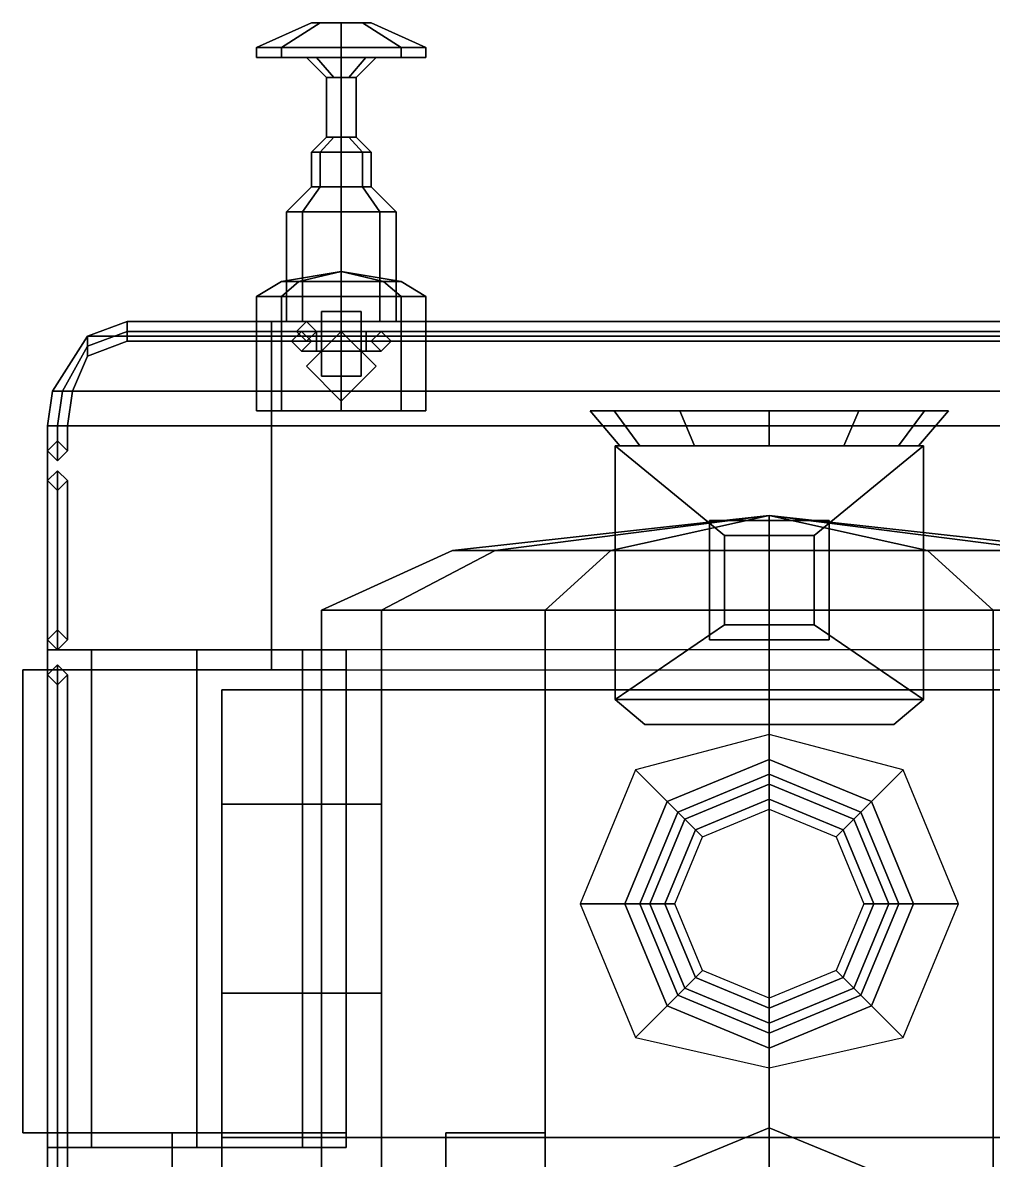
# Model space of a CAD drawing. Extents: x -1.5 to 1.5, y -6.1 to 5.9.
# Drawn here: x -1.5 to 0.45, y 3.595 to 5.88 of the extents above; entities that cross this region are included whole.
import ezdxf

# ---------------------------------------------------------------- set-up
doc = ezdxf.new("R2010")
doc.units = 0
doc.layers.get('0').update_dxf_attribs({"linetype": 'CONTINUOUS'})
doc.layers.add('BARS', color=3, linetype='CONTINUOUS')

msp = doc.modelspace()

# ---------------------------------------------------------------- linework, layer by layer
for points in [[(-0.9802, 5.83, 0.8998), (-1.03, 5.83, 1.02), (-0.92, 5.88, 1.02), (-0.9024, 5.88, 0.9776)], [(-1.03, 5.83, 1.02), (-0.9802, 5.83, 1.1402), (-0.9024, 5.88, 1.0624), (-0.92, 5.88, 1.02)], [(-0.86, 5.83, 0.85), (-0.9802, 5.83, 0.8998), (-0.9024, 5.88, 0.9776), (-0.86, 5.88, 0.96)], [(-0.9802, 5.83, 1.1402), (-0.86, 5.83, 1.19), (-0.86, 5.88, 1.08), (-0.9024, 5.88, 1.0624)], [(-0.86, 5.88, 0.96), (-0.9024, 5.88, 0.9776), (-0.92, 5.88, 1.02), (-0.8176, 5.88, 0.9776)], [(-0.8176, 5.88, 0.9776), (-0.92, 5.88, 1.02), (-0.9024, 5.88, 1.0624), (-0.8, 5.88, 1.02)], [(-0.8, 5.88, 1.02), (-0.9024, 5.88, 1.0624), (-0.86, 5.88, 1.08), (-0.8176, 5.88, 1.0624)], [(-0.7398, 5.83, 0.8998), (-0.86, 5.83, 0.85), (-0.86, 5.88, 0.96), (-0.8176, 5.88, 0.9776)], [(-0.86, 5.83, 1.19), (-0.7398, 5.83, 1.1402), (-0.8176, 5.88, 1.0624), (-0.86, 5.88, 1.08)], [(-0.69, 5.83, 1.02), (-0.7398, 5.83, 0.8998), (-0.8176, 5.88, 0.9776), (-0.8, 5.88, 1.02)], [(-0.7398, 5.83, 1.1402), (-0.69, 5.83, 1.02), (-0.8, 5.88, 1.02), (-0.8176, 5.88, 1.0624)], [(-1.03, 5.83, 1.02), (-0.9802, 5.83, 0.8998), (-0.9802, 5.81, 0.8998), (-1.03, 5.81, 1.02)], [(-0.9802, 5.83, 1.1402), (-1.03, 5.83, 1.02), (-1.03, 5.81, 1.02), (-0.9802, 5.81, 1.1402)], [(-0.9802, 5.83, 0.8998), (-0.86, 5.83, 0.85), (-0.86, 5.81, 0.85), (-0.9802, 5.81, 0.8998)], [(-0.86, 5.83, 1.19), (-0.9802, 5.83, 1.1402), (-0.9802, 5.81, 1.1402), (-0.86, 5.81, 1.19)], [(-0.86, 5.83, 0.85), (-0.7398, 5.83, 0.8998), (-0.7398, 5.81, 0.8998), (-0.86, 5.81, 0.85)], [(-0.7398, 5.83, 1.1402), (-0.86, 5.83, 1.19), (-0.86, 5.81, 1.19), (-0.7398, 5.81, 1.1402)], [(-0.7398, 5.83, 0.8998), (-0.69, 5.83, 1.02), (-0.69, 5.81, 1.02), (-0.7398, 5.81, 0.8998)], [(-0.69, 5.83, 1.02), (-0.7398, 5.83, 1.1402), (-0.7398, 5.81, 1.1402), (-0.69, 5.81, 1.02)], [(-0.9802, 5.81, 0.8998), (-0.69, 5.81, 1.02), (-0.7398, 5.81, 1.1402), (-1.03, 5.81, 1.02)], [(-1.03, 5.81, 1.02), (-0.7398, 5.81, 1.1402), (-0.86, 5.81, 1.19), (-0.9802, 5.81, 1.1402)], [(-0.86, 5.81, 0.85), (-0.7398, 5.81, 0.8998), (-0.69, 5.81, 1.02), (-0.9802, 5.81, 0.8998)], [(-0.875, 5.77, 1.005), (-0.89, 5.77, 1.02), (-0.93, 5.81, 1.02), (-0.9095, 5.81, 0.9705)], [(-0.89, 5.77, 1.02), (-0.875, 5.77, 1.035), (-0.9095, 5.81, 1.0695), (-0.93, 5.81, 1.02)], [(-0.86, 5.77, 0.99), (-0.875, 5.77, 1.005), (-0.9095, 5.81, 0.9705), (-0.86, 5.81, 0.95)], [(-0.875, 5.77, 1.035), (-0.86, 5.77, 1.05), (-0.86, 5.81, 1.09), (-0.9095, 5.81, 1.0695)], [(-0.845, 5.77, 1.005), (-0.86, 5.77, 0.99), (-0.86, 5.81, 0.95), (-0.8105, 5.81, 0.9705)], [(-0.86, 5.77, 1.05), (-0.845, 5.77, 1.035), (-0.8105, 5.81, 1.0695), (-0.86, 5.81, 1.09)], [(-0.83, 5.77, 1.02), (-0.845, 5.77, 1.005), (-0.8105, 5.81, 0.9705), (-0.79, 5.81, 1.02)], [(-0.845, 5.77, 1.035), (-0.83, 5.77, 1.02), (-0.79, 5.81, 1.02), (-0.8105, 5.81, 1.0695)], [(-0.86, 5.77, 1.05), (-0.89, 5.77, 1.02), (-0.89, 5.65, 1.02), (-0.86, 5.65, 1.05)], [(-0.89, 5.77, 1.02), (-0.86, 5.77, 0.99), (-0.86, 5.65, 0.99), (-0.89, 5.65, 1.02)], [(-0.83, 5.77, 1.02), (-0.86, 5.77, 1.05), (-0.86, 5.65, 1.05), (-0.83, 5.65, 1.02)], [(-0.86, 5.77, 0.99), (-0.83, 5.77, 1.02), (-0.83, 5.65, 1.02), (-0.86, 5.65, 0.99)], [(-0.89, 5.65, 1.02), (-0.875, 5.65, 1.005), (-0.9024, 5.62, 0.9776), (-0.92, 5.62, 1.02)], [(-0.875, 5.65, 1.035), (-0.89, 5.65, 1.02), (-0.92, 5.62, 1.02), (-0.9024, 5.62, 1.0624)], [(-0.875, 5.65, 1.005), (-0.86, 5.65, 0.99), (-0.86, 5.62, 0.96), (-0.9024, 5.62, 0.9776)], [(-0.86, 5.65, 1.05), (-0.875, 5.65, 1.035), (-0.9024, 5.62, 1.0624), (-0.86, 5.62, 1.08)], [(-0.86, 5.65, 0.99), (-0.845, 5.65, 1.005), (-0.8176, 5.62, 0.9776), (-0.86, 5.62, 0.96)], [(-0.845, 5.65, 1.035), (-0.86, 5.65, 1.05), (-0.86, 5.62, 1.08), (-0.8176, 5.62, 1.0624)], [(-0.845, 5.65, 1.005), (-0.83, 5.65, 1.02), (-0.8, 5.62, 1.02), (-0.8176, 5.62, 0.9776)], [(-0.83, 5.65, 1.02), (-0.845, 5.65, 1.035), (-0.8176, 5.62, 1.0624), (-0.8, 5.62, 1.02)], [(-0.92, 5.62, 1.02), (-0.9024, 5.62, 0.9776), (-0.9024, 5.55, 0.9776), (-0.92, 5.55, 1.02)], [(-0.9024, 5.62, 1.0624), (-0.92, 5.62, 1.02), (-0.92, 5.55, 1.02), (-0.9024, 5.55, 1.0624)], [(-0.9024, 5.62, 0.9776), (-0.86, 5.62, 0.96), (-0.86, 5.55, 0.96), (-0.9024, 5.55, 0.9776)], [(-0.86, 5.62, 1.08), (-0.9024, 5.62, 1.0624), (-0.9024, 5.55, 1.0624), (-0.86, 5.55, 1.08)], [(-0.86, 5.62, 0.96), (-0.8176, 5.62, 0.9776), (-0.8176, 5.55, 0.9776), (-0.86, 5.55, 0.96)], [(-0.8176, 5.62, 1.0624), (-0.86, 5.62, 1.08), (-0.86, 5.55, 1.08), (-0.8176, 5.55, 1.0624)], [(-0.8176, 5.62, 0.9776), (-0.8, 5.62, 1.02), (-0.8, 5.55, 1.02), (-0.8176, 5.55, 0.9776)], [(-0.8, 5.62, 1.02), (-0.8176, 5.62, 1.0624), (-0.8176, 5.55, 1.0624), (-0.8, 5.55, 1.02)], [(-0.9378, 5.5, 0.9422), (-0.97, 5.5, 1.02), (-0.92, 5.55, 1.02), (-0.9024, 5.55, 0.9776)], [(-0.97, 5.5, 1.02), (-0.9378, 5.5, 1.0978), (-0.9024, 5.55, 1.0624), (-0.92, 5.55, 1.02)], [(-0.86, 5.5, 0.91), (-0.9378, 5.5, 0.9422), (-0.9024, 5.55, 0.9776), (-0.86, 5.55, 0.96)], [(-0.9378, 5.5, 1.0978), (-0.86, 5.5, 1.13), (-0.86, 5.55, 1.08), (-0.9024, 5.55, 1.0624)], [(-0.7822, 5.5, 0.9422), (-0.86, 5.5, 0.91), (-0.86, 5.55, 0.96), (-0.8176, 5.55, 0.9776)], [(-0.86, 5.5, 1.13), (-0.7822, 5.5, 1.0978), (-0.8176, 5.55, 1.0624), (-0.86, 5.55, 1.08)], [(-0.75, 5.5, 1.02), (-0.7822, 5.5, 0.9422), (-0.8176, 5.55, 0.9776), (-0.8, 5.55, 1.02)], [(-0.7822, 5.5, 1.0978), (-0.75, 5.5, 1.02), (-0.8, 5.55, 1.02), (-0.8176, 5.55, 1.0624)], [(-0.97, 5.5, 1.02), (-0.9378, 5.5, 0.9422), (-0.9378, 5.28, 0.9422), (-0.97, 5.28, 1.02)], [(-0.9378, 5.5, 1.0978), (-0.97, 5.5, 1.02), (-0.97, 5.28, 1.02), (-0.9378, 5.28, 1.0978)], [(-0.9378, 5.5, 0.9422), (-0.86, 5.5, 0.91), (-0.86, 5.28, 0.91), (-0.9378, 5.28, 0.9422)], [(-0.86, 5.5, 1.13), (-0.9378, 5.5, 1.0978), (-0.9378, 5.28, 1.0978), (-0.86, 5.28, 1.13)], [(-0.86, 5.5, 0.91), (-0.7822, 5.5, 0.9422), (-0.7822, 5.28, 0.9422), (-0.86, 5.28, 0.91)], [(-0.7822, 5.5, 1.0978), (-0.86, 5.5, 1.13), (-0.86, 5.28, 1.13), (-0.7822, 5.28, 1.0978)], [(-0.7822, 5.5, 0.9422), (-0.75, 5.5, 1.02), (-0.75, 5.28, 1.02), (-0.7822, 5.28, 0.9422)], [(-0.75, 5.5, 1.02), (-0.7822, 5.5, 1.0978), (-0.7822, 5.28, 1.0978), (-0.75, 5.28, 1.02)], [(-0.86, 5.38, 1.46), (-0.945, 5.36, 1.375), (-0.9802, 5.36, 1.46), (-0.86, 5.38, 1.46)], [(-0.86, 5.38, 1.46), (-0.9802, 5.36, 1.46), (-0.945, 5.36, 1.545), (-0.86, 5.38, 1.46)], [(-0.86, 5.38, 1.46), (-0.86, 5.36, 1.3398), (-0.945, 5.36, 1.375), (-0.86, 5.38, 1.46)], [(-0.86, 5.38, 1.46), (-0.945, 5.36, 1.545), (-0.86, 5.36, 1.5802), (-0.86, 5.38, 1.46)], [(-0.86, 5.38, 1.46), (-0.775, 5.36, 1.375), (-0.86, 5.36, 1.3398), (-0.86, 5.38, 1.46)], [(-0.86, 5.38, 1.46), (-0.7398, 5.36, 1.46), (-0.775, 5.36, 1.375), (-0.86, 5.38, 1.46)], [(-0.86, 5.38, 1.46), (-0.775, 5.36, 1.545), (-0.7398, 5.36, 1.46), (-0.86, 5.38, 1.46)], [(-0.86, 5.38, 1.46), (-0.86, 5.36, 1.5802), (-0.775, 5.36, 1.545), (-0.86, 5.38, 1.46)], [(-0.945, 5.36, 1.375), (-0.9802, 5.33, 1.3398), (-1.03, 5.33, 1.46), (-0.9802, 5.36, 1.46)], [(-0.9802, 5.36, 1.46), (-1.03, 5.33, 1.46), (-0.9802, 5.33, 1.5802), (-0.945, 5.36, 1.545)], [(-0.86, 5.36, 1.3398), (-0.86, 5.33, 1.29), (-0.9802, 5.33, 1.3398), (-0.945, 5.36, 1.375)], [(-0.945, 5.36, 1.545), (-0.9802, 5.33, 1.5802), (-0.86, 5.33, 1.63), (-0.86, 5.36, 1.5802)], [(-0.775, 5.36, 1.375), (-0.7398, 5.33, 1.3398), (-0.86, 5.33, 1.29), (-0.86, 5.36, 1.3398)], [(-0.86, 5.36, 1.5802), (-0.86, 5.33, 1.63), (-0.7398, 5.33, 1.5802), (-0.775, 5.36, 1.545)], [(-0.7398, 5.36, 1.46), (-0.69, 5.33, 1.46), (-0.7398, 5.33, 1.3398), (-0.775, 5.36, 1.375)], [(-0.775, 5.36, 1.545), (-0.7398, 5.33, 1.5802), (-0.69, 5.33, 1.46), (-0.7398, 5.36, 1.46)], [(-1.03, 5.33, 1.46), (-0.9802, 5.33, 1.3398), (-0.9802, 5.1, 1.3398), (-1.03, 5.1, 1.46)], [(-0.9802, 5.33, 1.5802), (-1.03, 5.33, 1.46), (-1.03, 5.1, 1.46), (-0.9802, 5.1, 1.5802)], [(-0.9802, 5.33, 1.3398), (-0.86, 5.33, 1.29), (-0.86, 5.1, 1.29), (-0.9802, 5.1, 1.3398)], [(-0.86, 5.33, 1.63), (-0.9802, 5.33, 1.5802), (-0.9802, 5.1, 1.5802), (-0.86, 5.1, 1.63)], [(-0.86, 5.33, 1.29), (-0.7398, 5.33, 1.3398), (-0.7398, 5.1, 1.3398), (-0.86, 5.1, 1.29)], [(-0.7398, 5.33, 1.5802), (-0.86, 5.33, 1.63), (-0.86, 5.1, 1.63), (-0.7398, 5.1, 1.5802)], [(-0.7398, 5.33, 1.3398), (-0.69, 5.33, 1.46), (-0.69, 5.1, 1.46), (-0.7398, 5.1, 1.3398)], [(-0.69, 5.33, 1.46), (-0.7398, 5.33, 1.5802), (-0.7398, 5.1, 1.5802), (-0.69, 5.1, 1.46)], [(1.29, 5.28, 1.98), (1.37, 5.25, 1.98), (-1.37, 5.25, 1.98), (-1.29, 5.28, 1.98)], [(-1.29, 5.28, 2.07), (-1.37, 5.25, 2.07), (1.37, 5.25, 2.07), (1.29, 5.28, 2.07)], [(-1.29, 5.28, 1.98), (-1.37, 5.25, 1.98), (-1.37, 5.25, 2.07), (-1.29, 5.28, 2.07)], [(-1.37, 5.25, 2.45), (-1.37, 5.23, 2.47), (-1.29, 5.26, 2.47), (-1.29, 5.28, 2.45)], [(-1.37, 5.23, 2.43), (-1.37, 5.25, 2.45), (-1.29, 5.28, 2.45), (-1.29, 5.26, 2.43)], [(-1.37, 5.25, 2.89), (-1.37, 5.23, 2.91), (-1.29, 5.26, 2.91), (-1.29, 5.28, 2.89)], [(-1.37, 5.23, 2.87), (-1.37, 5.25, 2.89), (-1.29, 5.28, 2.89), (-1.29, 5.26, 2.87)], [(1.29, 5.28, 2.07), (1.29, 5.28, 1.98), (-1.29, 5.28, 1.98), (-1.29, 5.28, 2.07)], [(-1.29, 5.28, 2.45), (-1.29, 5.26, 2.47), (1.29, 5.26, 2.47), (1.29, 5.28, 2.45)], [(-1.29, 5.26, 2.43), (-1.29, 5.28, 2.45), (1.29, 5.28, 2.45), (1.29, 5.26, 2.43)], [(-1.29, 5.28, 2.89), (-1.29, 5.26, 2.91), (1.29, 5.26, 2.91), (1.29, 5.28, 2.89)], [(-1.29, 5.26, 2.87), (-1.29, 5.28, 2.89), (1.29, 5.28, 2.89), (1.29, 5.26, 2.87)], [(-1, 5.28, 0.89), (-1, 4.58, 0.89), (-1, 4.58, 1.2), (-1, 5.28, 1.2)], [(-1, 5.28, 1.2), (-1, 4.58, 1.2), (1, 4.58, 1.2), (1, 5.28, 1.2)], [(1, 5.28, 1.2), (1, 5.28, 0.89), (-1, 5.28, 0.89), (-1, 5.28, 1.2)], [(1, 5.28, 0.89), (1, 4.62, 0.89), (-1, 4.62, 0.89), (-1, 5.28, 0.89)], [(-0.93, 5.28, 2.07), (-0.95, 5.26, 2.07), (-0.95, 5.26, 2.87), (-0.93, 5.28, 2.89)], [(-0.91, 5.26, 2.07), (-0.93, 5.28, 2.07), (-0.93, 5.28, 2.89), (-0.91, 5.26, 2.87)], [(-0.82, 5.3, 1.8), (-0.82, 5.3, 1.61), (-0.9, 5.3, 1.61), (-0.9, 5.3, 1.8)], [(-0.9, 5.3, 1.61), (-0.9, 5.17, 1.61), (-0.9, 5.17, 1.8), (-0.9, 5.3, 1.8)], [(-0.9, 5.3, 1.8), (-0.9, 5.17, 1.8), (-0.82, 5.17, 1.8), (-0.82, 5.3, 1.8)], [(-0.82, 5.17, 1.8), (-0.82, 5.17, 1.61), (-0.82, 5.3, 1.61), (-0.82, 5.3, 1.8)], [(-1.37, 5.23, 2.47), (-1.37, 5.21, 2.45), (-1.29, 5.24, 2.45), (-1.29, 5.26, 2.47)], [(-1.37, 5.21, 2.45), (-1.37, 5.23, 2.43), (-1.29, 5.26, 2.43), (-1.29, 5.24, 2.45)], [(-1.37, 5.23, 2.91), (-1.37, 5.21, 2.89), (-1.29, 5.24, 2.89), (-1.29, 5.26, 2.91)], [(-1.37, 5.21, 2.89), (-1.37, 5.23, 2.87), (-1.29, 5.26, 2.87), (-1.29, 5.24, 2.89)], [(-1.29, 5.26, 2.47), (-1.29, 5.24, 2.45), (1.29, 5.24, 2.45), (1.29, 5.26, 2.47)], [(-1.29, 5.24, 2.45), (-1.29, 5.26, 2.43), (1.29, 5.26, 2.43), (1.29, 5.24, 2.45)], [(-1.29, 5.26, 2.91), (-1.29, 5.24, 2.89), (1.29, 5.24, 2.89), (1.29, 5.26, 2.91)], [(-1.29, 5.24, 2.89), (-1.29, 5.26, 2.87), (1.29, 5.26, 2.87), (1.29, 5.24, 2.89)], [(-0.94, 5.26, 1.59), (-0.96, 5.24, 1.58), (-0.96, 5.24, 1.8), (-0.94, 5.26, 1.8)], [(-0.94, 5.26, 1.8), (-0.96, 5.24, 1.8), (-0.91, 5.24, 1.86), (-0.91, 5.26, 1.84)], [(-0.95, 5.26, 2.07), (-0.93, 5.24, 2.07), (-0.93, 5.24, 2.89), (-0.95, 5.26, 2.87)], [(-0.92, 5.24, 1.6), (-0.94, 5.26, 1.59), (-0.94, 5.26, 1.8), (-0.92, 5.24, 1.8)], [(-0.92, 5.24, 1.8), (-0.94, 5.26, 1.8), (-0.91, 5.26, 1.84), (-0.91, 5.24, 1.82)], [(-0.93, 5.24, 2.07), (-0.91, 5.26, 2.07), (-0.91, 5.26, 2.87), (-0.93, 5.24, 2.89)], [(-0.86, 5.26, 1.2), (-0.93, 5.19, 1.2), (-0.93, 5.19, 1.33), (-0.86, 5.26, 1.29)], [(-0.81, 5.24, 1.86), (-0.81, 5.26, 1.84), (-0.91, 5.26, 1.84), (-0.91, 5.24, 1.86)], [(-0.81, 5.26, 1.84), (-0.81, 5.24, 1.82), (-0.91, 5.24, 1.82), (-0.91, 5.26, 1.84)], [(-0.79, 5.19, 1.2), (-0.86, 5.26, 1.2), (-0.86, 5.26, 1.29), (-0.79, 5.19, 1.33)], [(-0.76, 5.24, 1.8), (-0.78, 5.26, 1.8), (-0.81, 5.26, 1.84), (-0.81, 5.24, 1.86)], [(-0.78, 5.26, 1.8), (-0.8, 5.24, 1.8), (-0.81, 5.24, 1.82), (-0.81, 5.26, 1.84)], [(-0.78, 5.26, 1.59), (-0.8, 5.24, 1.6), (-0.8, 5.24, 1.8), (-0.78, 5.26, 1.8)], [(-0.76, 5.24, 1.58), (-0.78, 5.26, 1.59), (-0.78, 5.26, 1.8), (-0.76, 5.24, 1.8)], [(-1.44, 5.14, 1.98), (-1.37, 5.25, 1.98), (1.37, 5.25, 1.98), (1.44, 5.14, 1.98)], [(1.44, 5.14, 2.07), (1.37, 5.25, 2.07), (-1.37, 5.25, 2.07), (-1.44, 5.14, 2.07)], [(-1.37, 5.25, 2.07), (-1.37, 5.25, 1.98), (-1.44, 5.14, 1.98), (-1.44, 5.14, 2.07)], [(-1.44, 5.14, 2.45), (-1.42, 5.14, 2.47), (-1.37, 5.23, 2.47), (-1.37, 5.25, 2.45)], [(-1.42, 5.14, 2.43), (-1.44, 5.14, 2.45), (-1.37, 5.25, 2.45), (-1.37, 5.23, 2.43)], [(-1.44, 5.14, 2.89), (-1.42, 5.14, 2.91), (-1.37, 5.23, 2.91), (-1.37, 5.25, 2.89)], [(-1.42, 5.14, 2.87), (-1.44, 5.14, 2.89), (-1.37, 5.25, 2.89), (-1.37, 5.23, 2.87)], [(-0.96, 5.24, 1.58), (-0.94, 5.22, 1.59), (-0.94, 5.22, 1.8), (-0.96, 5.24, 1.8)], [(-0.96, 5.24, 1.8), (-0.94, 5.22, 1.8), (-0.91, 5.22, 1.84), (-0.91, 5.24, 1.86)], [(-0.94, 5.22, 1.59), (-0.92, 5.24, 1.6), (-0.92, 5.24, 1.8), (-0.94, 5.22, 1.8)], [(-0.94, 5.22, 1.8), (-0.92, 5.24, 1.8), (-0.91, 5.24, 1.82), (-0.91, 5.22, 1.84)], [(-0.81, 5.24, 1.82), (-0.81, 5.22, 1.84), (-0.91, 5.22, 1.84), (-0.91, 5.24, 1.82)], [(-0.81, 5.22, 1.84), (-0.81, 5.24, 1.86), (-0.91, 5.24, 1.86), (-0.91, 5.22, 1.84)], [(-0.8, 5.24, 1.8), (-0.78, 5.22, 1.8), (-0.81, 5.22, 1.84), (-0.81, 5.24, 1.82)], [(-0.78, 5.22, 1.8), (-0.76, 5.24, 1.8), (-0.81, 5.24, 1.86), (-0.81, 5.22, 1.84)], [(-0.8, 5.24, 1.6), (-0.78, 5.22, 1.59), (-0.78, 5.22, 1.8), (-0.8, 5.24, 1.8)], [(-0.78, 5.22, 1.59), (-0.76, 5.24, 1.58), (-0.76, 5.24, 1.8), (-0.78, 5.22, 1.8)], [(-1.42, 5.14, 2.47), (-1.4, 5.14, 2.45), (-1.37, 5.21, 2.45), (-1.37, 5.23, 2.47)], [(-1.4, 5.14, 2.45), (-1.42, 5.14, 2.43), (-1.37, 5.23, 2.43), (-1.37, 5.21, 2.45)], [(-1.42, 5.14, 2.91), (-1.4, 5.14, 2.89), (-1.37, 5.21, 2.89), (-1.37, 5.23, 2.91)], [(-1.4, 5.14, 2.89), (-1.42, 5.14, 2.87), (-1.37, 5.23, 2.87), (-1.37, 5.21, 2.89)], [(-0.93, 5.19, 1.2), (-0.86, 5.12, 1.2), (-0.86, 5.12, 1.29), (-0.93, 5.19, 1.33)], [(-0.86, 5.12, 1.2), (-0.79, 5.19, 1.2), (-0.79, 5.19, 1.33), (-0.86, 5.12, 1.29)], [(-0.9, 5.17, 1.8), (-0.9, 5.17, 1.61), (-0.82, 5.17, 1.61), (-0.82, 5.17, 1.8)], [(-1.44, 5.14, 2.07), (-1.45, 5.07, 2.07), (1.45, 5.07, 2.07), (1.44, 5.14, 2.07)], [(-1.44, 5.14, 1.98), (-1.45, 5.07, 1.98), (-1.45, 5.07, 2.07), (-1.44, 5.14, 2.07)], [(1.44, 5.14, 1.98), (1.45, 5.07, 1.98), (-1.45, 5.07, 1.98), (-1.44, 5.14, 1.98)], [(-1.45, 5.07, 2.45), (-1.43, 5.07, 2.47), (-1.42, 5.14, 2.47), (-1.44, 5.14, 2.45)], [(-1.43, 5.07, 2.43), (-1.45, 5.07, 2.45), (-1.44, 5.14, 2.45), (-1.42, 5.14, 2.43)], [(-1.45, 5.07, 2.89), (-1.43, 5.07, 2.91), (-1.42, 5.14, 2.91), (-1.44, 5.14, 2.89)], [(-1.43, 5.07, 2.87), (-1.45, 5.07, 2.89), (-1.44, 5.14, 2.89), (-1.42, 5.14, 2.87)], [(-1.43, 5.07, 2.47), (-1.41, 5.07, 2.45), (-1.4, 5.14, 2.45), (-1.42, 5.14, 2.47)], [(-1.41, 5.07, 2.45), (-1.43, 5.07, 2.43), (-1.42, 5.14, 2.43), (-1.4, 5.14, 2.45)], [(-1.43, 5.07, 2.91), (-1.41, 5.07, 2.89), (-1.4, 5.14, 2.89), (-1.42, 5.14, 2.91)], [(-1.41, 5.07, 2.89), (-1.43, 5.07, 2.87), (-1.42, 5.14, 2.87), (-1.4, 5.14, 2.89)], [(-0.7398, 5.1, 1.5802), (-1.03, 5.1, 1.46), (-0.9802, 5.1, 1.3398), (-0.69, 5.1, 1.46)], [(-0.86, 5.1, 1.63), (-0.9802, 5.1, 1.5802), (-1.03, 5.1, 1.46), (-0.7398, 5.1, 1.5802)], [(-0.69, 5.1, 1.46), (-0.9802, 5.1, 1.3398), (-0.86, 5.1, 1.29), (-0.7398, 5.1, 1.3398)], [(-0.2598, 5.03, 4.09), (-0.3, 5.03, 4.24), (-0.36, 5.1, 4.24), (-0.3118, 5.1, 4.06)], [(-0.3, 5.03, 4.24), (-0.2598, 5.03, 4.39), (-0.3118, 5.1, 4.42), (-0.36, 5.1, 4.24)], [(-0.3118, 5.1, 4.42), (0.18, 5.1, 4.5518), (0.3118, 5.1, 4.42), (-0.36, 5.1, 4.24)], [(-0.36, 5.1, 4.24), (0.3118, 5.1, 4.42), (0.36, 5.1, 4.24), (-0.3118, 5.1, 4.06)], [(-0.15, 5.03, 3.9802), (-0.2598, 5.03, 4.09), (-0.3118, 5.1, 4.06), (-0.18, 5.1, 3.9282)], [(-0.2598, 5.03, 4.39), (-0.15, 5.03, 4.4998), (-0.18, 5.1, 4.5518), (-0.3118, 5.1, 4.42)], [(-0.18, 5.1, 4.5518), (0, 5.1, 4.6), (0.18, 5.1, 4.5518), (-0.3118, 5.1, 4.42)], [(-0.3118, 5.1, 4.06), (0.36, 5.1, 4.24), (0.3118, 5.1, 4.06), (-0.18, 5.1, 3.9282)], [(0, 5.03, 3.94), (-0.15, 5.03, 3.9802), (-0.18, 5.1, 3.9282), (0, 5.1, 3.88)], [(-0.15, 5.03, 4.4998), (0, 5.03, 4.54), (0, 5.1, 4.6), (-0.18, 5.1, 4.5518)], [(-0.18, 5.1, 3.9282), (0.3118, 5.1, 4.06), (0.18, 5.1, 3.9282), (0, 5.1, 3.88)], [(0.15, 5.03, 3.9802), (0, 5.03, 3.94), (0, 5.1, 3.88), (0.18, 5.1, 3.9282)], [(0, 5.03, 4.54), (0.15, 5.03, 4.4998), (0.18, 5.1, 4.5518), (0, 5.1, 4.6)], [(0.2598, 5.03, 4.09), (0.15, 5.03, 3.9802), (0.18, 5.1, 3.9282), (0.3118, 5.1, 4.06)], [(0.15, 5.03, 4.4998), (0.2598, 5.03, 4.39), (0.3118, 5.1, 4.42), (0.18, 5.1, 4.5518)], [(0.3, 5.03, 4.24), (0.2598, 5.03, 4.09), (0.3118, 5.1, 4.06), (0.36, 5.1, 4.24)], [(0.2598, 5.03, 4.39), (0.3, 5.03, 4.24), (0.36, 5.1, 4.24), (0.3118, 5.1, 4.42)], [(-1.45, 5.07, 1.98), (-1.45, -3.29, 1.98), (-1.45, -3.29, 2.07), (-1.45, 5.07, 2.07)], [(1.45, 5.07, 1.98), (1.45, -3.29, 1.98), (-1.45, -3.29, 1.98), (-1.45, 5.07, 1.98)], [(-1.45, 5.07, 2.07), (-1.45, -3.29, 2.07), (1.45, -3.29, 2.07), (1.45, 5.07, 2.07)], [(-1.45, 5.02, 2.45), (-1.43, 5.04, 2.47), (-1.43, 5.07, 2.47), (-1.45, 5.07, 2.45)], [(-1.43, 5.04, 2.43), (-1.45, 5.02, 2.45), (-1.45, 5.07, 2.45), (-1.43, 5.07, 2.43)], [(-1.45, 5.02, 2.89), (-1.43, 5, 2.91), (-1.43, 5.07, 2.91), (-1.45, 5.07, 2.89)], [(-1.43, 5.04, 2.87), (-1.45, 5.02, 2.89), (-1.45, 5.07, 2.89), (-1.43, 5.07, 2.87)], [(-1.43, 5.04, 2.47), (-1.41, 5.02, 2.45), (-1.41, 5.07, 2.45), (-1.43, 5.07, 2.47)], [(-1.41, 5.02, 2.45), (-1.43, 5.04, 2.43), (-1.43, 5.07, 2.43), (-1.41, 5.07, 2.45)], [(-1.43, 5, 2.91), (-1.41, 5.02, 2.89), (-1.41, 5.07, 2.89), (-1.43, 5.07, 2.91)], [(-1.41, 5.02, 2.89), (-1.43, 5.04, 2.87), (-1.43, 5.07, 2.87), (-1.41, 5.07, 2.89)], [(-1.43, 5.04, 2.07), (-1.45, 5.02, 2.07), (-1.45, 5.02, 2.89), (-1.43, 5.04, 2.87)], [(-1.41, 5.02, 2.07), (-1.43, 5.04, 2.07), (-1.43, 5.04, 2.87), (-1.41, 5.02, 2.89)], [(-0.31, 5.03, 3.88), (-0.31, 4.52, 3.88), (-0.31, 4.52, 4.59), (-0.31, 5.03, 4.59)], [(0.31, 5.03, 4.59), (0.31, 5.03, 3.88), (-0.31, 5.03, 3.88), (-0.31, 5.03, 4.59)], [(0.31, 5.03, 3.88), (0.31, 4.52, 3.88), (-0.31, 4.52, 3.88), (-0.31, 5.03, 3.88)], [(-0.31, 5.03, 4.59), (-0.31, 4.52, 4.59), (-0.09, 4.67, 4.75), (-0.09, 4.85, 4.75)], [(0.09, 4.85, 4.75), (0.31, 5.03, 4.59), (-0.31, 5.03, 4.59), (-0.09, 4.85, 4.75)], [(0.09, 4.67, 4.75), (0.31, 4.52, 4.59), (0.31, 5.03, 4.59), (0.09, 4.85, 4.75)], [(0.31, 4.52, 4.59), (0.31, 4.52, 3.88), (0.31, 5.03, 3.88), (0.31, 5.03, 4.59)], [(-1.45, 5.02, 2.07), (-1.43, 5, 2.07), (-1.43, 5, 2.91), (-1.45, 5.02, 2.89)], [(-1.43, 5, 2.07), (-1.41, 5.02, 2.07), (-1.41, 5.02, 2.89), (-1.43, 5, 2.91)], [(-1.43, 4.98, 0.4), (-1.45, 4.96, 0.42), (-1.45, 4.96, 1.98), (-1.43, 4.98, 1.98)], [(-1.43, 4.62, 0.4), (-1.45, 4.64, 0.42), (-1.45, 4.96, 0.42), (-1.43, 4.98, 0.4)], [(-1.45, 4.96, 0.42), (-1.43, 4.94, 0.44), (-1.43, 4.94, 1.98), (-1.45, 4.96, 1.98)], [(-1.45, 4.64, 0.42), (-1.43, 4.66, 0.44), (-1.43, 4.94, 0.44), (-1.45, 4.96, 0.42)], [(-1.45, 4.64, 0.88), (-1.43, 4.66, 0.9), (-1.43, 4.94, 0.9), (-1.45, 4.96, 0.88)], [(-1.43, 4.66, 0.86), (-1.45, 4.64, 0.88), (-1.45, 4.96, 0.88), (-1.43, 4.94, 0.86)], [(-1.45, 4.64, 1.69), (-1.43, 4.66, 1.71), (-1.43, 4.94, 1.71), (-1.45, 4.96, 1.69)], [(-1.43, 4.66, 1.67), (-1.45, 4.64, 1.69), (-1.45, 4.96, 1.69), (-1.43, 4.94, 1.67)], [(-1.45, 4.64, 1.34), (-1.43, 4.66, 1.36), (-1.43, 4.94, 1.36), (-1.45, 4.96, 1.34)], [(-1.43, 4.66, 1.32), (-1.45, 4.64, 1.34), (-1.45, 4.96, 1.34), (-1.43, 4.94, 1.32)], [(-1.41, 4.96, 0.42), (-1.43, 4.98, 0.4), (-1.43, 4.98, 1.98), (-1.41, 4.96, 1.98)], [(-1.41, 4.64, 0.42), (-1.43, 4.62, 0.4), (-1.43, 4.98, 0.4), (-1.41, 4.96, 0.42)], [(-1.43, 4.94, 0.44), (-1.41, 4.96, 0.42), (-1.41, 4.96, 1.98), (-1.43, 4.94, 1.98)], [(-1.43, 4.66, 0.44), (-1.41, 4.64, 0.42), (-1.41, 4.96, 0.42), (-1.43, 4.94, 0.44)], [(-1.43, 4.66, 0.9), (-1.41, 4.64, 0.88), (-1.41, 4.96, 0.88), (-1.43, 4.94, 0.9)], [(-1.41, 4.64, 0.88), (-1.43, 4.66, 0.86), (-1.43, 4.94, 0.86), (-1.41, 4.96, 0.88)], [(-1.43, 4.66, 1.71), (-1.41, 4.64, 1.69), (-1.41, 4.96, 1.69), (-1.43, 4.94, 1.71)], [(-1.41, 4.64, 1.69), (-1.43, 4.66, 1.67), (-1.43, 4.94, 1.67), (-1.41, 4.96, 1.69)], [(-1.43, 4.66, 1.36), (-1.41, 4.64, 1.34), (-1.41, 4.96, 1.34), (-1.43, 4.94, 1.36)], [(-1.41, 4.64, 1.34), (-1.43, 4.66, 1.32), (-1.43, 4.94, 1.32), (-1.41, 4.96, 1.34)], [(0, 4.89, 2.99), (-0.6364, 4.82, 2.99), (-0.5511, 4.82, 3.3082), (0, 4.89, 2.99)], [(0, 4.89, 2.99), (-0.5511, 4.82, 2.6718), (-0.6364, 4.82, 2.99), (0, 4.89, 2.99)], [(0, 4.89, 2.99), (-0.5511, 4.82, 3.3082), (-0.3182, 4.82, 3.5411), (0, 4.89, 2.99)], [(0, 4.89, 2.99), (-0.3182, 4.82, 2.4389), (-0.5511, 4.82, 2.6718), (0, 4.89, 2.99)], [(0, 4.89, 2.99), (-0.3182, 4.82, 3.5411), (0, 4.82, 3.6264), (0, 4.89, 2.99)], [(0, 4.89, 2.99), (0, 4.82, 2.3536), (-0.3182, 4.82, 2.4389), (0, 4.89, 2.99)], [(-0.12, 4.64, 4.89), (-0.12, 4.88, 4.89), (-0.12, 4.88, 4.84), (-0.12, 4.64, 4.84)], [(-0.12, 4.88, 4.84), (-0.12, 4.88, 4.89), (0.12, 4.88, 4.89), (0.12, 4.88, 4.84)], [(0.12, 4.64, 4.89), (0.12, 4.88, 4.89), (-0.12, 4.88, 4.89), (-0.12, 4.64, 4.89)], [(-0.12, 4.64, 4.84), (-0.12, 4.88, 4.84), (0.12, 4.88, 4.84), (0.12, 4.64, 4.84)], [(0, 4.89, 2.99), (0, 4.82, 3.6264), (0.3182, 4.82, 3.5411), (0, 4.89, 2.99)], [(0, 4.89, 2.99), (0.3182, 4.82, 3.5411), (0.5511, 4.82, 3.3082), (0, 4.89, 2.99)], [(0, 4.89, 2.99), (0.5511, 4.82, 3.3082), (0.6364, 4.82, 2.99), (0, 4.89, 2.99)], [(0, 4.89, 2.99), (0.6364, 4.82, 2.99), (0.5511, 4.82, 2.6718), (0, 4.89, 2.99)], [(0, 4.89, 2.99), (0.5511, 4.82, 2.6718), (0.3182, 4.82, 2.4389), (0, 4.89, 2.99)], [(0, 4.89, 2.99), (0.3182, 4.82, 2.4389), (0, 4.82, 2.3536), (0, 4.89, 2.99)], [(0.12, 4.88, 4.84), (0.12, 4.88, 4.89), (0.12, 4.64, 4.89), (0.12, 4.64, 4.84)], [(-0.09, 4.67, 4.84), (-0.09, 4.85, 4.84), (-0.09, 4.85, 4.75), (-0.09, 4.67, 4.75)], [(-0.09, 4.85, 4.75), (-0.09, 4.85, 4.84), (0.09, 4.85, 4.84), (0.09, 4.85, 4.75)], [(0.09, 4.85, 4.75), (0.09, 4.85, 4.84), (0.09, 4.67, 4.84), (0.09, 4.67, 4.75)], [(-0.6364, 4.82, 2.99), (-0.9, 4.7, 2.99), (-0.7794, 4.7, 3.44), (-0.5511, 4.82, 3.3082)], [(-0.5511, 4.82, 2.6718), (-0.7794, 4.7, 2.54), (-0.9, 4.7, 2.99), (-0.6364, 4.82, 2.99)], [(-0.5511, 4.82, 3.3082), (-0.7794, 4.7, 3.44), (-0.45, 4.7, 3.7694), (-0.3182, 4.82, 3.5411)], [(-0.3182, 4.82, 2.4389), (-0.45, 4.7, 2.2106), (-0.7794, 4.7, 2.54), (-0.5511, 4.82, 2.6718)], [(-0.3182, 4.82, 3.5411), (-0.45, 4.7, 3.7694), (0, 4.7, 3.89), (0, 4.82, 3.6264)], [(0, 4.82, 2.3536), (0, 4.7, 2.09), (-0.45, 4.7, 2.2106), (-0.3182, 4.82, 2.4389)], [(0, 4.82, 3.6264), (0, 4.7, 3.89), (0.45, 4.7, 3.7694), (0.3182, 4.82, 3.5411)], [(0.3182, 4.82, 2.4389), (0.45, 4.7, 2.2106), (0, 4.7, 2.09), (0, 4.82, 2.3536)], [(0.3182, 4.82, 3.5411), (0.45, 4.7, 3.7694), (0.7794, 4.7, 3.44), (0.5511, 4.82, 3.3082)], [(0.5511, 4.82, 2.6718), (0.7794, 4.7, 2.54), (0.45, 4.7, 2.2106), (0.3182, 4.82, 2.4389)], [(-0.7794, 4.7, 3.44), (-0.9, 4.7, 2.99), (-0.9, -1.52, 2.99), (-0.7794, -1.52, 3.44)], [(-0.9, 4.7, 2.99), (-0.7794, 4.7, 2.54), (-0.7794, -1.52, 2.54), (-0.9, -1.52, 2.99)], [(-0.45, 4.7, 3.7694), (-0.7794, 4.7, 3.44), (-0.7794, -1.52, 3.44), (-0.45, -1.52, 3.7694)], [(-0.7794, 4.7, 2.54), (-0.45, 4.7, 2.2106), (-0.45, -1.52, 2.2106), (-0.7794, -1.52, 2.54)], [(0, 4.7, 3.89), (-0.45, 4.7, 3.7694), (-0.45, -1.52, 3.7694), (0, -1.52, 3.89)], [(-0.45, 4.7, 2.2106), (0, 4.7, 2.09), (0, -1.52, 2.09), (-0.45, -1.52, 2.2106)], [(0.45, 4.7, 3.7694), (0, 4.7, 3.89), (0, -1.52, 3.89), (0.45, -1.52, 3.7694)], [(0, 4.7, 2.09), (0.45, 4.7, 2.2106), (0.45, -1.52, 2.2106), (0, -1.52, 2.09)], [(-0.09, 4.67, 4.75), (-0.31, 4.52, 4.59), (0.31, 4.52, 4.59), (0.09, 4.67, 4.75)], [(0.09, 4.67, 4.75), (0.09, 4.67, 4.84), (-0.09, 4.67, 4.84), (-0.09, 4.67, 4.75)], [(-1.43, 4.66, 0.44), (-1.45, 4.64, 0.42), (-1.45, 4.64, 1.98), (-1.43, 4.66, 1.98)], [(-1.45, 4.64, 0.42), (-1.43, 4.62, 0.4), (-1.43, 4.62, 1.98), (-1.45, 4.64, 1.98)], [(-1.41, 4.64, 0.42), (-1.43, 4.66, 0.44), (-1.43, 4.66, 1.98), (-1.41, 4.64, 1.98)], [(-1.43, 4.62, 0.4), (-1.41, 4.64, 0.42), (-1.41, 4.64, 1.98), (-1.43, 4.62, 1.98)], [(0.12, 4.64, 4.84), (0.12, 4.64, 4.89), (-0.12, 4.64, 4.89), (-0.12, 4.64, 4.84)], [(-0.85, 4.62, 0.72), (-0.9379, 4.62, 0.5079), (-1.45, 4.62, 0.72), (-1.3621, 4.62, 0.9321)], [(-1.3621, 4.62, 0.9321), (-1.45, 4.62, 0.72), (-1.45, 3.62, 0.68), (-1.3621, 3.62, 0.8921)], [(-0.9379, 4.62, 0.5079), (-1.15, 4.62, 0.42), (-1.3621, 4.62, 0.5079), (-1.45, 4.62, 0.72)], [(-1.45, 4.62, 0.72), (-1.3621, 4.62, 0.5079), (-1.3621, 3.62, 0.4679), (-1.45, 3.62, 0.68)], [(-0.9379, 4.62, 0.9321), (-0.85, 4.62, 0.72), (-1.3621, 4.62, 0.9321), (-1.15, 4.62, 1.02)], [(-1.3621, 4.62, 0.5079), (-1.15, 4.62, 0.42), (-1.15, 3.62, 0.38), (-1.3621, 3.62, 0.4679)], [(-1.15, 4.62, 1.02), (-1.3621, 4.62, 0.9321), (-1.3621, 3.62, 0.8921), (-1.15, 3.62, 0.98)], [(-1.15, 4.62, 0.42), (-0.9379, 4.62, 0.5079), (-0.9379, 3.62, 0.4679), (-1.15, 3.62, 0.38)], [(-0.9379, 4.62, 0.9321), (-1.15, 4.62, 1.02), (-1.15, 3.62, 0.98), (-0.9379, 3.62, 0.8921)], [(-0.85, 4.62, 0.72), (-0.9379, 4.62, 0.9321), (-0.9379, 3.62, 0.8921), (-0.85, 3.62, 0.68)], [(-0.9379, 4.62, 0.5079), (-0.85, 4.62, 0.72), (-0.85, 3.62, 0.68), (-0.9379, 3.62, 0.4679)], [(-1.5, 4.58, 1.39), (-1.5, 4.58, 1.16), (-1.5, 3.65, 1.1), (-1.5, 3.65, 1.33)], [(-1.45, 4.58, 1.51), (-1.45, 4.58, 1.02), (-1.5, 4.58, 1.16), (-1.5, 4.58, 1.39)], [(-1.5, 3.65, 1.1), (-1.5, 4.58, 1.16), (-1.45, 4.58, 1.02), (-1.45, 3.65, 0.97)], [(-1.45, 3.65, 1.46), (-1.45, 4.58, 1.51), (-1.5, 4.58, 1.39), (-1.5, 3.65, 1.33)], [(-1.43, 4.59, 2.91), (-1.45, 4.57, 2.89), (-1.45, -3.29, 2.89), (-1.43, -3.29, 2.91)], [(-1.43, 4.59, 2.07), (-1.45, 4.57, 2.07), (-1.45, 4.57, 2.89), (-1.43, 4.59, 2.91)], [(-1.45, 4.58, 1.51), (-1.45, 3.65, 1.46), (-1.45, 3.65, 1.98), (-1.45, 4.58, 1.98)], [(-0.85, 4.58, 1.98), (-0.85, 4.58, 0.7184), (-1.45, 4.58, 0.7184), (-1.45, 4.58, 1.98)], [(-1.45, 4.58, 0.7184), (-1.45, 3.65, 0.6812), (-1.45, 3.65, 0.97), (-1.45, 4.58, 1.02)], [(-1.41, 4.57, 2.89), (-1.43, 4.59, 2.91), (-1.43, -3.29, 2.91), (-1.41, -3.29, 2.89)], [(-1.41, 4.57, 2.07), (-1.43, 4.59, 2.07), (-1.43, 4.59, 2.91), (-1.41, 4.57, 2.89)], [(-0.85, 3.65, 1.98), (-0.85, 3.65, 0.6812), (-0.85, 4.58, 0.7184), (-0.85, 4.58, 1.98)], [(-1.45, 4.57, 2.89), (-1.43, 4.55, 2.87), (-1.43, -3.29, 2.87), (-1.45, -3.29, 2.89)], [(-1.45, 4.57, 2.07), (-1.43, 4.55, 2.07), (-1.43, 4.55, 2.87), (-1.45, 4.57, 2.89)], [(-1.43, 4.55, 2.87), (-1.41, 4.57, 2.89), (-1.41, -3.29, 2.89), (-1.43, -3.29, 2.87)], [(-1.43, 4.55, 2.07), (-1.41, 4.57, 2.07), (-1.41, 4.57, 2.89), (-1.43, 4.55, 2.87)], [(-0.45, 4.54, 2.2106), (0, 4.54, 2.09), (0, 4.54, 2.07), (-1.1, 4.54, 2.07)], [(-1.1, 4.54, 2.17), (-1.1, 4.54, 2.07), (-1.1, 3.64, 2.07), (-1.1, 3.64, 2.17)], [(-0.7794, 4.54, 2.54), (-0.45, 4.54, 2.2106), (-1.1, 4.54, 2.07), (-1.1, 4.54, 2.17)], [(-1.1, 4.54, 2.17), (-1.1, 4.31, 2.17), (-0.7794, 4.31, 2.54), (-0.7794, 4.54, 2.54)], [(1.1, 4.54, 2.07), (0, 4.54, 2.07), (0, 4.54, 2.09), (0.45, 4.54, 2.2106)], [(-0.31, 4.52, 3.88), (-0.25, 4.47, 3.96), (-0.25, 4.47, 4.53), (-0.31, 4.52, 4.59)], [(0.31, 4.52, 3.88), (0.25, 4.47, 3.96), (-0.25, 4.47, 3.96), (-0.31, 4.52, 3.88)], [(-0.31, 4.52, 4.59), (-0.25, 4.47, 4.53), (0.25, 4.47, 4.53), (0.31, 4.52, 4.59)], [(0.25, 4.47, 4.53), (0.25, 4.47, 3.96), (0.31, 4.52, 3.88), (0.31, 4.52, 4.59)], [(-0.25, 4.47, 4.53), (-0.25, 4.47, 3.96), (0.25, 4.47, 3.96), (0.25, 4.47, 4.53)], [(0, 4.45, 3.89), (-0.2687, 4.3787, 3.81), (-0.1485, 4.2585, 4.13), (0, 4.32, 4.13)], [(0.2687, 4.3787, 3.81), (0, 4.45, 3.89), (0, 4.32, 4.13), (0.1485, 4.2585, 4.13)], [(0, 4.4, 5.03), (-0.2051, 4.3151, 5.03), (-0.2051, 4.3151, 5.08), (0, 4.4, 5.08)], [(0, 4.37, 5.03), (-0.1838, 4.2938, 5.03), (-0.2051, 4.3151, 5.03), (0, 4.4, 5.03)], [(0, 4.4, 5.08), (-0.2051, 4.3151, 5.08), (-0.1697, 4.2797, 5.08), (0, 4.35, 5.08)], [(0.2051, 4.3151, 5.03), (0, 4.4, 5.03), (0, 4.4, 5.08), (0.2051, 4.3151, 5.08)], [(0.1838, 4.2938, 5.03), (0, 4.37, 5.03), (0, 4.4, 5.03), (0.2051, 4.3151, 5.03)], [(0.2051, 4.3151, 5.08), (0, 4.4, 5.08), (0, 4.35, 5.08), (0.1697, 4.2797, 5.08)], [(-0.2687, 4.3787, 3.81), (-0.38, 4.11, 3.77), (-0.21, 4.11, 4.13), (-0.1485, 4.2585, 4.13)], [(0, 4.32, 4.13), (-0.1485, 4.2585, 4.13), (-0.1838, 4.2938, 5.03), (0, 4.37, 5.03)], [(0.1485, 4.2585, 4.13), (0, 4.32, 4.13), (0, 4.37, 5.03), (0.1838, 4.2938, 5.03)], [(0.38, 4.11, 3.77), (0.2687, 4.3787, 3.81), (0.1485, 4.2585, 4.13), (0.21, 4.11, 4.13)], [(0, 4.35, 5.08), (-0.1697, 4.2797, 5.08), (-0.1344, 4.2444, 4.13), (0, 4.3, 4.13)], [(0.1697, 4.2797, 5.08), (0, 4.35, 5.08), (0, 4.3, 4.13), (0.1344, 4.2444, 4.13)], [(-0.9, 4.31, 2.99), (-1.1, 4.31, 2.17), (-1.1, 3.93, 2.17), (-0.9, 3.93, 2.99)], [(-0.7794, 4.31, 2.54), (-0.7794, 4.31, 2.54), (-1.1, 4.31, 2.17), (-0.9, 4.31, 2.99)], [(-0.2051, 4.3151, 5.03), (-0.29, 4.11, 5.03), (-0.29, 4.11, 5.08), (-0.2051, 4.3151, 5.08)], [(-0.1838, 4.2938, 5.03), (-0.26, 4.11, 5.03), (-0.29, 4.11, 5.03), (-0.2051, 4.3151, 5.03)], [(-0.2051, 4.3151, 5.08), (-0.29, 4.11, 5.08), (-0.24, 4.11, 5.08), (-0.1697, 4.2797, 5.08)], [(0.29, 4.11, 5.08), (0.2051, 4.3151, 5.08), (0.1697, 4.2797, 5.08), (0.24, 4.11, 5.08)], [(0.26, 4.11, 5.03), (0.1838, 4.2938, 5.03), (0.2051, 4.3151, 5.03), (0.29, 4.11, 5.03)], [(0.29, 4.11, 5.03), (0.2051, 4.3151, 5.03), (0.2051, 4.3151, 5.08), (0.29, 4.11, 5.08)], [(-0.1485, 4.2585, 4.13), (-0.21, 4.11, 4.13), (-0.26, 4.11, 5.03), (-0.1838, 4.2938, 5.03)], [(-0.1697, 4.2797, 5.08), (-0.24, 4.11, 5.08), (-0.19, 4.11, 4.13), (-0.1344, 4.2444, 4.13)], [(0.24, 4.11, 5.08), (0.1697, 4.2797, 5.08), (0.1344, 4.2444, 4.13), (0.19, 4.11, 4.13)], [(0.21, 4.11, 4.13), (0.1485, 4.2585, 4.13), (0.1838, 4.2938, 5.03), (0.26, 4.11, 5.03)], [(-0.38, 4.11, 3.77), (-0.2687, 3.8413, 3.81), (-0.1485, 3.9615, 4.13), (-0.21, 4.11, 4.13)], [(-0.29, 4.11, 5.03), (-0.2051, 3.9049, 5.03), (-0.2051, 3.9049, 5.08), (-0.29, 4.11, 5.08)], [(-0.26, 4.11, 5.03), (-0.1838, 3.9262, 5.03), (-0.2051, 3.9049, 5.03), (-0.29, 4.11, 5.03)], [(-0.29, 4.11, 5.08), (-0.2051, 3.9049, 5.08), (-0.1697, 3.9403, 5.08), (-0.24, 4.11, 5.08)], [(-0.21, 4.11, 4.13), (-0.1485, 3.9615, 4.13), (-0.1838, 3.9262, 5.03), (-0.26, 4.11, 5.03)], [(-0.24, 4.11, 5.08), (-0.1697, 3.9403, 5.08), (-0.1344, 3.9756, 4.13), (-0.19, 4.11, 4.13)], [(0.1697, 3.9403, 5.08), (0.24, 4.11, 5.08), (0.19, 4.11, 4.13), (0.1344, 3.9756, 4.13)], [(0.1485, 3.9615, 4.13), (0.21, 4.11, 4.13), (0.26, 4.11, 5.03), (0.1838, 3.9262, 5.03)], [(0.2687, 3.8413, 3.81), (0.38, 4.11, 3.77), (0.21, 4.11, 4.13), (0.1485, 3.9615, 4.13)], [(0.2051, 3.9049, 5.08), (0.29, 4.11, 5.08), (0.24, 4.11, 5.08), (0.1697, 3.9403, 5.08)], [(0.1838, 3.9262, 5.03), (0.26, 4.11, 5.03), (0.29, 4.11, 5.03), (0.2051, 3.9049, 5.03)], [(0.2051, 3.9049, 5.03), (0.29, 4.11, 5.03), (0.29, 4.11, 5.08), (0.2051, 3.9049, 5.08)], [(-0.2687, 3.8413, 3.81), (0, 3.78, 3.89), (0, 3.9, 4.13), (-0.1485, 3.9615, 4.13)], [(-0.1485, 3.9615, 4.13), (0, 3.9, 4.13), (0, 3.85, 5.03), (-0.1838, 3.9262, 5.03)], [(-0.1697, 3.9403, 5.08), (0, 3.87, 5.08), (0, 3.92, 4.13), (-0.1344, 3.9756, 4.13)], [(0, 3.87, 5.08), (0.1697, 3.9403, 5.08), (0.1344, 3.9756, 4.13), (0, 3.92, 4.13)], [(0, 3.9, 4.13), (0.1485, 3.9615, 4.13), (0.1838, 3.9262, 5.03), (0, 3.85, 5.03)], [(0, 3.78, 3.89), (0.2687, 3.8413, 3.81), (0.1485, 3.9615, 4.13), (0, 3.9, 4.13)], [(-0.2051, 3.9049, 5.08), (0, 3.82, 5.08), (0, 3.87, 5.08), (-0.1697, 3.9403, 5.08)], [(0, 3.82, 5.08), (0.2051, 3.9049, 5.08), (0.1697, 3.9403, 5.08), (0, 3.87, 5.08)], [(-0.9, 3.93, 2.99), (-1.1, 3.93, 2.17), (-0.7794, 3.93, 2.54)], [(-1.1, 3.93, 2.17), (-1.1, 3.64, 2.17), (-0.7794, 3.64, 2.54), (-0.7794, 3.93, 2.54)], [(-0.1838, 3.9262, 5.03), (0, 3.85, 5.03), (0, 3.82, 5.03), (-0.2051, 3.9049, 5.03)], [(0, 3.85, 5.03), (0.1838, 3.9262, 5.03), (0.2051, 3.9049, 5.03), (0, 3.82, 5.03)], [(-0.2051, 3.9049, 5.03), (0, 3.82, 5.03), (0, 3.82, 5.08), (-0.2051, 3.9049, 5.08)], [(0, 3.82, 5.03), (0.2051, 3.9049, 5.03), (0.2051, 3.9049, 5.08), (0, 3.82, 5.08)], [(0, 3.66, 3.89), (-0.2192, 3.5692, 3.83), (-0.2192, 3.5692, 4.03), (0, 3.66, 4.03)], [(0, 3.5692, 4.22), (0, 3.66, 4.03), (-0.2192, 3.5692, 4.03), (-0.155, 3.505, 4.22)], [(0.2192, 3.5692, 3.83), (0, 3.66, 3.89), (0, 3.66, 4.03), (0.2192, 3.5692, 4.03)], [(0.155, 3.505, 4.22), (0.2192, 3.5692, 4.03), (0, 3.66, 4.03), (0, 3.5692, 4.22)], [(-1.5, 3.65, 1.33), (-1.5, 3.65, 1.1), (-1.45, 3.65, 0.97), (-1.45, 3.65, 1.46)], [(-1.45, 3.65, 1.98), (-1.45, 3.65, 0.6812), (-0.85, 3.65, 0.6812), (-0.85, 3.65, 1.98)], [(-1.1, 3.64, 2.07), (0, 3.64, 2.07), (0, 3.64, 2.09), (-0.45, 3.64, 2.2106)], [(-1.1, 3.64, 2.17), (-1.1, 3.64, 2.07), (-0.45, 3.64, 2.2106), (-0.7794, 3.64, 2.54)], [(-0.65, 3.65, 0.52), (-0.65, -3.82, 0.52), (-0.65, -4.09, 1.35), (-0.65, 3.65, 1.35)], [(-0.45, 3.65, 0.52), (-0.45, -3.82, 0.52), (-0.65, -3.82, 0.52), (-0.65, 3.65, 0.52)], [(-0.65, 3.65, 1.35), (-0.65, -4.09, 1.35), (-0.45, -4.09, 1.35), (-0.45, 3.65, 1.35)], [(-0.45, 3.65, 1.35), (-0.45, 3.65, 0.52), (-0.65, 3.65, 0.52), (-0.65, 3.65, 1.35)], [(-0.45, -4.09, 1.35), (-0.45, -3.82, 0.52), (-0.45, 3.65, 0.52), (-0.45, 3.65, 1.35)], [(0.45, 3.64, 2.2106), (0, 3.64, 2.09), (0, 3.64, 2.07), (1.1, 3.64, 2.07)], [(-0.85, 3.62, 0.68), (-1.3621, 3.62, 0.8921), (-1.45, 3.62, 0.68), (-0.9379, 3.62, 0.4679)], [(-0.9379, 3.62, 0.4679), (-1.45, 3.62, 0.68), (-1.3621, 3.62, 0.4679), (-1.15, 3.62, 0.38)], [(-0.9379, 3.62, 0.8921), (-1.15, 3.62, 0.98), (-1.3621, 3.62, 0.8921), (-0.85, 3.62, 0.68)]]:
    msp.add_3dface(points)
at = {"layer": 'BARS'}
for points in [[(-1.2, 3.24, 1.2), (-1.2, 3.24, 1.33), (-1.2, 3.65, 1.33), (-1.2, 3.65, 1.2)], [(-1.1, 3.65, 1.2), (-1.1, 3.24, 1.2), (-1.2, 3.24, 1.2), (-1.2, 3.65, 1.2)], [(-1.2, 3.65, 1.33), (-1.2, 3.24, 1.33), (-1.1, 3.24, 1.33), (-1.1, 3.65, 1.33)], [(-1.1, 3.65, 1.33), (-1.1, 3.24, 1.33), (-1.1, 3.24, 1.2), (-1.1, 3.65, 1.2)], [(-1.1, 3.62, 0.77), (-1.1, 2.8391, 0.77), (-1.2, 2.8391, 0.77), (-1.2, 3.62, 0.77)], [(-1.2, 3.62, 0.77), (-1.2, 2.8391, 0.77), (-1.2, 2.8682, 0.85), (-1.2, 3.62, 0.85)], [(-1.2, 3.62, 0.85), (-1.2, 2.8682, 0.85), (-1.1, 2.8682, 0.85), (-1.1, 3.62, 0.85)], [(-1.1, 2.8682, 0.85), (-1.1, 2.8391, 0.77), (-1.1, 3.62, 0.77), (-1.1, 3.62, 0.85)]]:
    msp.add_3dface(points, dxfattribs=at)

doc.saveas('drawing.dxf')
